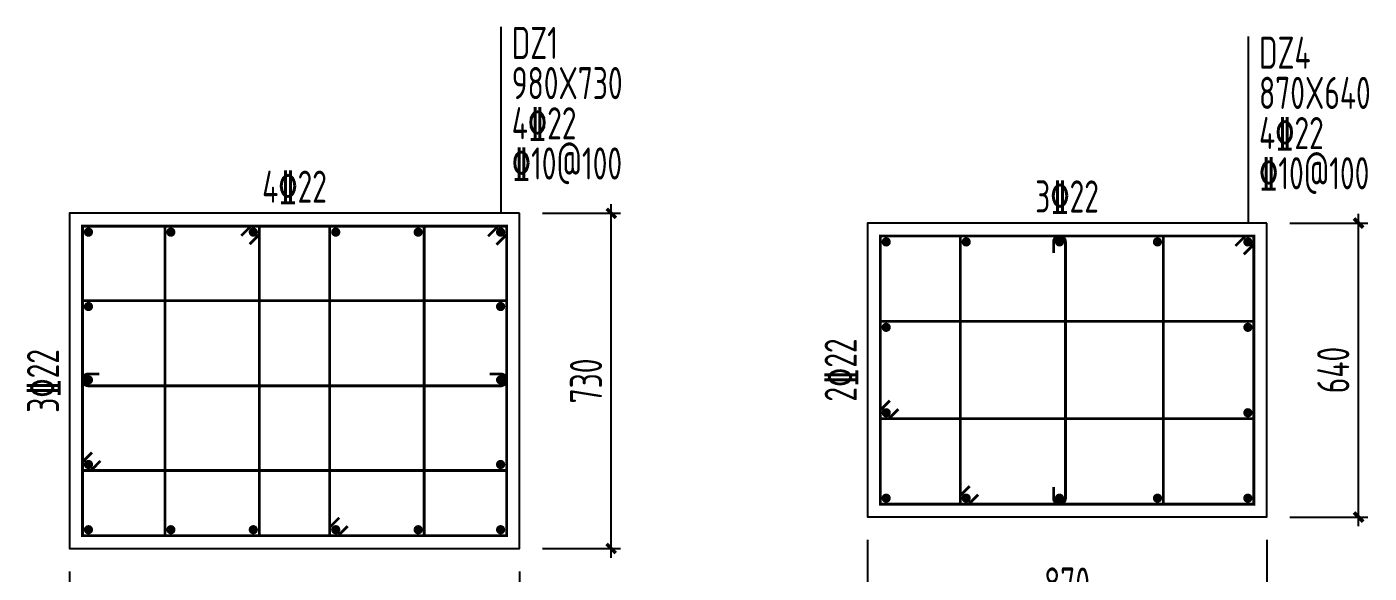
# Model space of a CAD drawing. Extents: x 2072855 to 2883818, y 17306032 to 17674225.
# Drawn here: x 2195305 to 2217239, y 17532546 to 17541468 of the extents above; entities that cross this region are included whole.
import ezdxf
from ezdxf.enums import TextEntityAlignment as Align

# ---------------------------------------------------------------- set-up
doc = ezdxf.new("R2010")
doc.units = 0
doc.header["$LTSCALE"] = 1000
doc.header["$MEASUREMENT"] = 0
doc.layers.get('Defpoints').update_dxf_attribs({"color": 250})
for name, color, linetype in [('COLU_DE', 7, 'Continuous'), ('COLU_DE_DIM', 3, 'Continuous'), ('COLU_DE_REIN', 1, 'Continuous'), ('COLU_DE_TEXT', 7, 'Continuous')]:
    doc.layers.add(name, color=color, linetype=linetype)
doc.styles.add('TSSD_Dimension', font='Tssdeng.shx', dxfattribs={"width": 0.7, "bigfont": 'hztxt.shx'})
doc.styles.add('TSSD_REIN', font='tssdeng.shx', dxfattribs={"width": 0.7, "bigfont": 'tssdchn.shx'})
doc.dimstyles.new('TSSD_20_150', dxfattribs={"dimtxt": 525, "dimasz": 150, "dimexe": 150, "dimexo": 375, "dimgap": 150, "dimtad": 1, "dimdec": 0, "dimlfac": 0.133333, "dimzin": 0, "dimdsep": 46, "dimtxsty": 'TSSD_Dimension', "dimblk": 'ARCHTICK', "dimblk1": 'ARCHTICK', "dimblk2": 'ARCHTICK', "dimcen": 0, "dimdle": 150, "dimclrt": 7, "dimadec": 0, "dimazin": 0, "dimtfac": 1, "dimtdec": 0, "dimtix": 1, "dimtmove": 2, "dimatfit": 3, "dimfxl": 0, "dimtolj": 1, "dimtzin": 0, "dimarcsym": 0})

# ---------------------------------------------------------------- blocks, each defined once
blk = doc.blocks.new('_ArchTick')
at = {"color": 0, "linetype": 'ByBlock', "const_width": 0.4}
blk.add_lwpolyline([(-0.5, -0.5), (0.5, 0.5)], dxfattribs=at)
blk = doc.blocks.new('*D445')
at = {"layer": 'COLU_DE_DIM', "color": 0, "lineweight": -2}
for p, q in [((2204854, 17532798), (2204854, 17538573)), ((2203729, 17538423), (2205004, 17538423)), ((2203729, 17532948), (2205004, 17532948))]:
    blk.add_line(p, q, dxfattribs=at)
at = {"layer": 'Defpoints', "color": 0}
for p in [(2203354, 17538423), (2204854, 17538423), (2203354, 17532948)]:
    blk.add_point(p, dxfattribs=at)
at = {"layer": 'COLU_DE_DIM', "color": 0, "lineweight": -2, "xscale": 150, "yscale": 150, "zscale": 150}
for p, rotation in [((2204854, 17538423), 90), ((2204854, 17532948), 270)]:
    blk.add_blockref('_ArchTick', p, dxfattribs=dict(at, rotation=rotation))
at = {"layer": 'COLU_DE_DIM', "color": 7, "insert": (2204441, 17535685), "char_height": 525, "attachment_point": 5, "rotation": 90, "style": 'TSSD_Dimension'}
blk.add_mtext('\\A1;730', dxfattribs=at)
blk = doc.blocks.new('*D446')
at = {"layer": 'COLU_DE_DIM', "color": 0, "lineweight": -2}
for p, q in [((2196004, 17532573), (2196004, 17531298)), ((2203354, 17532573), (2203354, 17531298)), ((2195854, 17531448), (2203504, 17531448))]:
    blk.add_line(p, q, dxfattribs=at)
at = {"layer": 'Defpoints', "color": 0}
for p in [(2196004, 17532948), (2203354, 17532948), (2203354, 17531448)]:
    blk.add_point(p, dxfattribs=at)
at = {"layer": 'COLU_DE_DIM', "color": 0, "lineweight": -2, "xscale": 150, "yscale": 150, "zscale": 150, "rotation": 180}
blk.add_blockref('_ArchTick', (2196004, 17531448), dxfattribs=at)
at = {"layer": 'COLU_DE_DIM', "color": 0, "lineweight": -2, "xscale": 150, "yscale": 150, "zscale": 150}
blk.add_blockref('_ArchTick', (2203354, 17531448), dxfattribs=at)
at = {"layer": 'COLU_DE_DIM', "color": 7, "insert": (2199679, 17531860), "char_height": 525, "attachment_point": 5, "style": 'TSSD_Dimension'}
blk.add_mtext('\\A1;980', dxfattribs=at)
blk = doc.blocks.new('*D451')
at = {"layer": 'COLU_DE_DIM', "color": 0, "lineweight": -2}
for p, q in [((2217065, 17533313), (2217065, 17538413)), ((2215940, 17538263), (2217215, 17538263)), ((2215940, 17533463), (2217215, 17533463))]:
    blk.add_line(p, q, dxfattribs=at)
at = {"layer": 'Defpoints', "color": 0}
for p in [(2215565, 17538263), (2217065, 17538263), (2215565, 17533463)]:
    blk.add_point(p, dxfattribs=at)
at = {"layer": 'COLU_DE_DIM', "color": 0, "lineweight": -2, "xscale": 150, "yscale": 150, "zscale": 150}
for p, rotation in [((2217065, 17538263), 90), ((2217065, 17533463), 270)]:
    blk.add_blockref('_ArchTick', p, dxfattribs=dict(at, rotation=rotation))
at = {"layer": 'COLU_DE_DIM', "color": 7, "insert": (2216652, 17535863), "char_height": 525, "attachment_point": 5, "rotation": 90, "style": 'TSSD_Dimension'}
blk.add_mtext('\\A1;640', dxfattribs=at)
blk = doc.blocks.new('*D452')
at = {"layer": 'COLU_DE_DIM', "color": 0, "lineweight": -2}
for p, q in [((2209040, 17533088), (2209040, 17531813)), ((2215565, 17533088), (2215565, 17531813)), ((2208890, 17531963), (2215715, 17531963))]:
    blk.add_line(p, q, dxfattribs=at)
at = {"layer": 'Defpoints', "color": 0}
for p in [(2209040, 17533463), (2215565, 17533463), (2215565, 17531963)]:
    blk.add_point(p, dxfattribs=at)
at = {"layer": 'COLU_DE_DIM', "color": 0, "lineweight": -2, "xscale": 150, "yscale": 150, "zscale": 150, "rotation": 180}
blk.add_blockref('_ArchTick', (2209040, 17531963), dxfattribs=at)
at = {"layer": 'COLU_DE_DIM', "color": 0, "lineweight": -2, "xscale": 150, "yscale": 150, "zscale": 150}
blk.add_blockref('_ArchTick', (2215565, 17531963), dxfattribs=at)
at = {"layer": 'COLU_DE_DIM', "color": 7, "insert": (2212302, 17532376), "char_height": 525, "attachment_point": 5, "style": 'TSSD_Dimension'}
blk.add_mtext('\\A1;870', dxfattribs=at)

msp = doc.modelspace()

# ---------------------------------------------------------------- linework, layer by layer
at = {"layer": 'COLU_DE'}
for points in [[(2203353.7, 17538422.9), (2196003.7, 17538422.9), (2196003.7, 17532947.9), (2203353.7, 17532947.9)], [(2215564.6, 17538263.2), (2209039.6, 17538263.2), (2209039.6, 17533463.2), (2215564.6, 17533463.2)]]:
    msp.add_lwpolyline(points, close=True, dxfattribs=at)
at = {"layer": 'COLU_DE_REIN', "const_width": 45}
for points in [[(2202979.7, 17537910.9), (2203143.7, 17538075), (2203143.7, 17538212.9), (2196213.7, 17538212.9), (2196213.7, 17533157.9), (2203143.7, 17533157.9), (2203143.7, 17538212.9), (2203005.8, 17538212.9), (2202841.8, 17538048.8)], [(2198946.9, 17537919.2), (2199102.7, 17538075), (2199102.7, 17538212.9), (2197560.7, 17538212.9), (2197560.7, 17533157.9), (2199102.7, 17533157.9), (2199102.7, 17538212.9), (2198964.8, 17538212.9), (2198809, 17538057)], [(2200410.6, 17533451.6), (2200254.7, 17533295.8), (2200254.7, 17533157.9), (2201796.7, 17533157.9), (2201796.7, 17538212.9), (2200254.7, 17538212.9), (2200254.7, 17533157.9), (2200392.6, 17533157.9), (2200548.4, 17533313.7)], [(2215190.6, 17537751.3), (2215354.6, 17537915.3), (2215354.6, 17538053.2), (2209249.6, 17538053.2), (2209249.6, 17533673.2), (2215354.6, 17533673.2), (2215354.6, 17538053.2), (2215216.8, 17538053.2), (2215052.7, 17537889.2)], [(2210712.8, 17533967), (2210557, 17533811.1), (2210557, 17533673.2), (2213877.1, 17533673.2), (2213877.1, 17538053.2), (2210557, 17538053.2), (2210557, 17533673.2), (2210694.9, 17533673.2), (2210850.7, 17533829.1)], [(2196369.6, 17534516.8), (2196213.7, 17534360.9), (2196213.7, 17534223), (2203143.7, 17534223), (2203143.7, 17536997.9), (2196213.7, 17536997.9), (2196213.7, 17534223), (2196351.6, 17534223), (2196507.4, 17534378.9)], [(2209405.5, 17535362), (2209249.6, 17535206.1), (2209249.6, 17535068.2), (2215354.6, 17535068.2), (2215354.6, 17536658.2), (2209249.6, 17536658.2), (2209249.6, 17535068.2), (2209387.5, 17535068.2), (2209543.4, 17535224.1)]]:
    msp.add_lwpolyline(points, dxfattribs=at)
at = {"layer": 'COLU_DE_REIN', "const_width": 75}
for points in [[(2196273.7, 17538115.4, 1), (2196348.7, 17538115.4, 1)], [(2197620.7, 17538115.4, 1), (2197695.7, 17538115.4, 1)], [(2198967.7, 17538115.4, 1), (2199042.7, 17538115.4, 1)], [(2200314.7, 17538115.4, 1), (2200389.7, 17538115.4, 1)], [(2201661.7, 17538115.4, 1), (2201736.7, 17538115.4, 1)], [(2203008.7, 17538115.4, 1), (2203083.7, 17538115.4, 1)], [(2209309.6, 17537955.7, 1), (2209384.6, 17537955.7, 1)], [(2210617, 17537955.7, 1), (2210692, 17537955.7, 1)], [(2212141.7, 17537955.7, 1), (2212216.7, 17537955.7, 1)], [(2213742.1, 17537955.7, 1), (2213817.1, 17537955.7, 1)], [(2215219.6, 17537955.7, 1), (2215294.6, 17537955.7, 1)], [(2196273.7, 17536900.4, 1), (2196348.7, 17536900.4, 1)], [(2203008.7, 17536900.4, 1), (2203083.7, 17536900.4, 1)], [(2209309.6, 17536560.7, 1), (2209384.6, 17536560.7, 1)], [(2215219.6, 17536560.7, 1), (2215294.6, 17536560.7, 1)], [(2196273.7, 17535702.5, 1), (2196348.7, 17535702.5, 1)], [(2203008.7, 17535702.5, 1), (2203083.7, 17535702.5, 1)], [(2209309.6, 17535165.7, 1), (2209384.6, 17535165.7, 1)], [(2215219.6, 17535165.7, 1), (2215294.6, 17535165.7, 1)], [(2196273.7, 17534320.5, 1), (2196348.7, 17534320.5, 1)], [(2203008.7, 17534320.5, 1), (2203083.7, 17534320.5, 1)], [(2209309.6, 17533770.7, 1), (2209384.6, 17533770.7, 1)], [(2210617, 17533770.7, 1), (2210692, 17533770.7, 1)], [(2212141.7, 17533770.7, 1), (2212216.7, 17533770.7, 1)], [(2213742.1, 17533770.7, 1), (2213817.1, 17533770.7, 1)], [(2215219.6, 17533770.7, 1), (2215294.6, 17533770.7, 1)], [(2196273.7, 17533255.4, 1), (2196348.7, 17533255.4, 1)], [(2197620.7, 17533255.4, 1), (2197695.7, 17533255.4, 1)], [(2198967.7, 17533255.4, 1), (2199042.7, 17533255.4, 1)], [(2200314.7, 17533255.4, 1), (2200389.7, 17533255.4, 1)], [(2201661.7, 17533255.4, 1), (2201736.7, 17533255.4, 1)], [(2203008.7, 17533255.4, 1), (2203083.7, 17533255.4, 1)]]:
    msp.add_lwpolyline(points, format="xyb", close=True, dxfattribs=at)
at = {"layer": 'COLU_DE_REIN', "const_width": 45}
for points in [[(2212081.7, 17537775.7), (2212081.7, 17537955.7, -1), (2212276.7, 17537955.7), (2212276.7, 17533770.7, -1), (2212081.7, 17533770.7), (2212081.7, 17533950.7)], [(2202866.2, 17535800), (2203046.2, 17535800, -1), (2203046.2, 17535605), (2196311.2, 17535605, -1), (2196311.2, 17535800), (2196491.2, 17535800)]]:
    msp.add_lwpolyline(points, format="xyb", dxfattribs=at)
at = {"layer": 'COLU_DE_TEXT'}
for p, q in [((2203053.7, 17538422.9), (2203053.7, 17541467.9)), ((2215264.6, 17538263.2), (2215264.6, 17541308.2))]:
    msp.add_line(p, q, dxfattribs=at)

# ---------------------------------------------------------------- texts
at = {"layer": 'COLU_DE_TEXT', "style": 'TSSD_REIN', "width": 0.7}
for s, p in [('DZ1', (2203228.7, 17540942.9)), ('DZ4', (2215439.6, 17540783.2)), ('980X730', (2203228.7, 17540286.6)), ('870X640', (2215439.6, 17540127)), ('4\x8422', (2203228.7, 17539630.4)), ('4\x8422', (2215439.6, 17539470.7)), ('\x8410@100', (2203228.7, 17538974.1)), ('\x8410@100', (2215439.6, 17538814.5))]:
    msp.add_text(s, height=525, dxfattribs=at).set_placement(p)
for s, p in [('4\x8422', (2199678.7, 17538858.6)), ('3\x8422', (2212302.1, 17538699))]:
    msp.add_text(s, height=525, dxfattribs=at).set_placement(p, align=Align.MIDDLE)
for s, p in [('3\x8422', (2195568, 17535685.4)), ('2\x8422', (2208603.9, 17535863.2))]:
    msp.add_text(s, height=525, rotation=90, dxfattribs=at).set_placement(p, align=Align.MIDDLE)

# ---------------------------------------------------------------- dimensions: what is measured, and where the dimension line sits
at = {"layer": 'COLU_DE_DIM'}
for p1, p2, picture, middle in [((2203353.7, 17532947.9), (2203353.7, 17538422.9), '*D445', (2204441.2, 17535685.4)), ((2215564.6, 17533463.2), (2215564.6, 17538263.2), '*D451', (2216652.1, 17535863.2)), ((2209039.6, 17533463.2), (2215564.6, 17533463.2), '*D452', (2212302.1, 17532375.7)), ((2196003.7, 17532947.9), (2203353.7, 17532947.9), '*D446', (2199678.7, 17531860.4))]:
    dim = msp.add_aligned_dim(p1=p1, p2=p2, distance=-1500, dimstyle='TSSD_20_150', dxfattribs=at)
    dim.commit()
    dim.dimension.update_dxf_attribs({"geometry": picture, "text_midpoint": middle})

doc.saveas('drawing.dxf')
